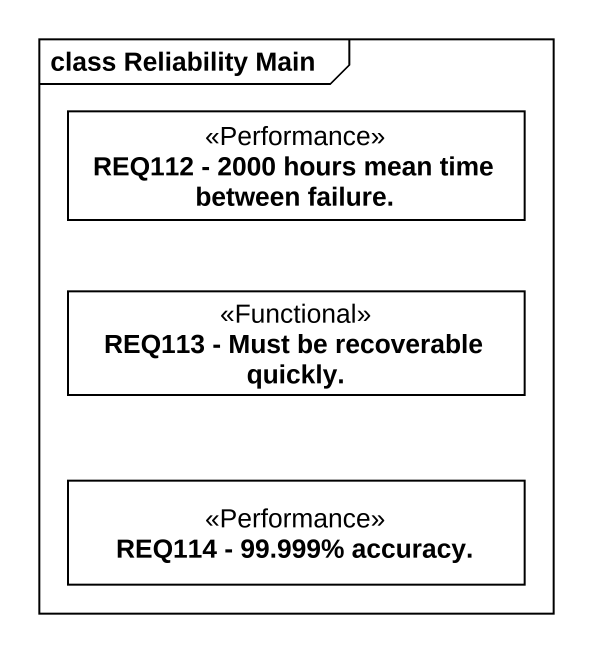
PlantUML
@startuml
mainframe class Reliability Main
hide circle
hide empty members
class "REQ112 - 2000 hours mean time between failure." as REQ112_2000_hours_mean_time <<Performance>>
class "REQ113 - Must be recoverable quickly." as REQ113_Must_be_recoverable <<Functional>>
class "REQ114 - 99.999% accuracy." as REQ114_99_999_accuracy <<Performance>>
@enduml
